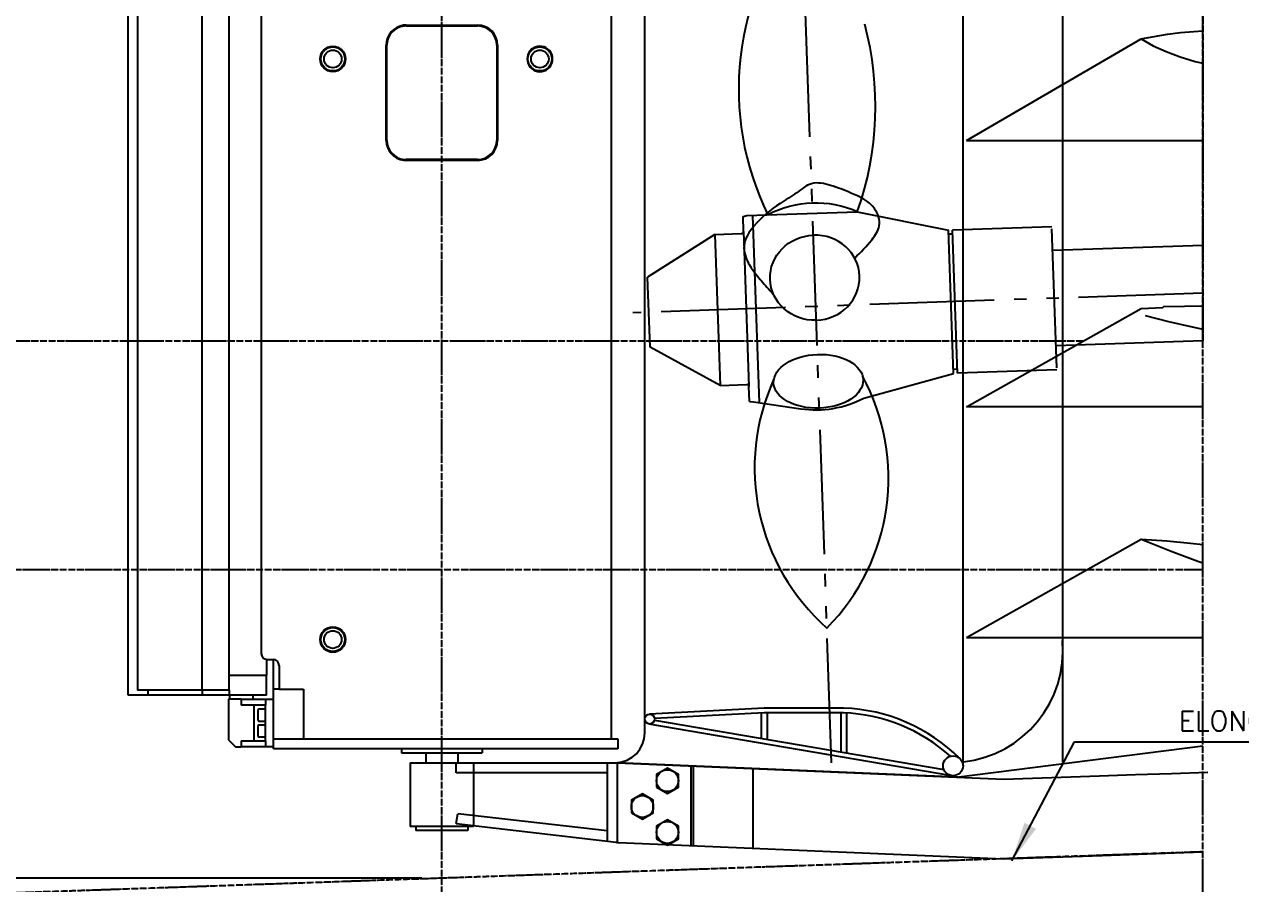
# Model space of a CAD drawing. Extents: x -79364 to 3230, y 28528 to 72157.
# Drawn here: x -74600 to -68485, y 32291 to 36613 of the extents above; entities that cross this region are included whole.
import ezdxf

# ---------------------------------------------------------------- set-up
doc = ezdxf.new("R2010")
doc.units = 0
doc.header["$LTSCALE"] = 500
doc.linetypes.add('PHANTOM', pattern=[2.1, 1.25, -0.2, 0.125, -0.2, 0.125, -0.2])
doc.layers.get('0').update_dxf_attribs({"linetype": 'CONTINUOUS'})
doc.layers.get('DEFPOINTS').update_dxf_attribs({"linetype": 'CONTINUOUS'})
doc.layers.add('AM_5', color=1, linetype='CONTINUOUS', lineweight=25)
for name, color, linetype in [('S0CO1', 1, 'CONTINUOUS'), ('S0DIM', 2, 'CONTINUOUS'), ('S0PH1', 1, 'PHANTOM'), ('XREF', 252, 'CONTINUOUS')]:
    doc.layers.add(name, color=color, linetype=linetype)
doc.styles.add('ROMANS', font='romans.shx', dxfattribs={"height": 200})
doc.dimstyles.new('ORGINAL$0', dxfattribs={"dimscale": 50, "dimtxt": 2, "dimasz": 2, "dimexe": 0.5, "dimexo": 1, "dimgap": 1, "dimtad": 1, "dimdec": 0, "dimdsep": 46, "dimtxsty": 'ROMANS', "dimcen": 0, "dimclrd": 1, "dimclre": 1, "dimclrt": 2, "dimadec": 0, "dimazin": 0, "dimtfac": 1, "dimtdec": 0, "dimtmove": 0, "dimatfit": 3, "dimfxl": 1, "dimtvp": 100, "dimtolj": 1, "dimarcsym": 0})
doc.dimstyles.get("Standard").update_dxf_attribs({"dimscale": 100, "dimtxt": 2, "dimasz": 2, "dimexe": 0.5, "dimexo": 1, "dimgap": 1, "dimtad": 1, "dimdsep": 46, "dimtxsty": 'ROMANS', "dimcen": 1.5, "dimclrd": 1, "dimclre": 1, "dimclrt": 2, "dimazin": 2, "dimtfac": 1, "dimtmove": 2, "dimatfit": 3, "dimfxl": 1, "dimtvp": 100, "dimtolj": 1, "dimarcsym": 0})

# ---------------------------------------------------------------- blocks, each defined once
blk = doc.blocks.new('DYSE')
at = {"color": 0, "linetype": 'ByBlock'}
for p, q in [((-419.6, 1049.8), (340.8, 1179.6)), ((-405.3, 1040.1), (321.8, 1164.2)), ((370, -1155), (370, 1155)), ((62.5, 1022), (62.5, 1120)), ((77.5, 1022.4), (77.5, 1122.5)), ((-137.5, 1022.4), (-137.5, 1085.8)), ((-122.5, 1022), (-122.5, 1088.4)), ((-430, -1037.5), (-430, 1037.5)), ((-130, 1010), (-418.2, 1025)), ((-129.4, 1022), (-405.1, 1036.4)), ((70, 1022), (-130, 1022)), ((70, 1010), (-130, 1010)), ((-130, -1010), (-418.2, -1025)), ((-129.4, -1022), (-405.1, -1036.4)), ((-137.5, -1022.4), (-137.5, -1085.8)), ((70, -1010), (-130, -1010)), ((70, -1022), (-130, -1022)), ((-122.5, -1022), (-122.5, -1088.4)), ((62.5, -1022), (62.5, -1120)), ((77.5, -1022.4), (77.5, -1122.5)), ((-419.6, -1049.8), (340.8, -1179.6)), ((-405.3, -1040.1), (321.8, -1164.2))]:
    blk.add_line(p, q, dxfattribs=at)
for centre, radius in [((345, 1155), 25), ((-417.5, 1037.5), 12.5), ((-417.5, -1037.5), 12.5), ((345, -1155), 25)]:
    blk.add_circle(centre, radius, dxfattribs=at)
for centre, radius, start, end in [((54.1, 1446.4), 436.7, 272.0802, 314.7939), ((54.1, 1446.4), 424.7, 272.0802, 312.0173), ((54.1, -1446.4), 424.7, 47.9827, 87.9198), ((54.1, -1446.4), 436.7, 45.2061, 87.9198)]:
    blk.add_arc(centre, radius, start, end, dxfattribs=at)
blk = doc.blocks.new('*D51')
at = {"layer": 'DEFPOINTS', "color": 0, "transparency": 16777216}
for p in [(-72889.5, 38318.3), (-75113.2, 32318.3), (-72500.8, 32318.3)]:
    blk.add_point(p, dxfattribs=at)
at = {"layer": 'S0DIM', "color": 1, "lineweight": -2, "transparency": 16777216}
for p, q in [((-72989.5, 38318.3), (-75163.2, 38318.3)), ((-75113.2, 38118.3), (-75113.2, 32518.3)), ((-72600.8, 32318.3), (-75163.2, 32318.3))]:
    blk.add_line(p, q, dxfattribs=at)
at = {"layer": 'S0DIM', "color": 1, "transparency": 16777216}
for points in [[(-75146.5, 38118.3), (-75079.9, 38118.3), (-75113.2, 38318.3)], [(-75146.5, 32518.3), (-75079.9, 32518.3), (-75113.2, 32318.3)]]:
    blk.add_solid(points, dxfattribs=at)
at = {"layer": 'S0DIM', "color": 2, "transparency": 16777216, "insert": (-75313.2, 35450.5), "char_height": 200, "attachment_point": 5, "rotation": 90, "style": 'ROMANS'}
blk.add_mtext('\\A1;1500', dxfattribs=at)

msp = doc.modelspace()

# ---------------------------------------------------------------- linework, layer by layer
at = {"color": 0, "linetype": 'PHANTOM'}
for p, q in [((-70541.426, 32899.162), (-70700.06, 37483.127)), ((-68674.839, 35261.051), (-71540.751, 35161.873))]:
    msp.add_line(p, q, dxfattribs=at)
at = {"color": 0, "linetype": 'ByBlock'}
for p, q in [((-70986.711, 35646.513), (-70966.848, 35650.816)), ((-70966.848, 35650.816), (-70412.18, 35670.011)), ((-70904.251, 34709.394), (-70936.866, 35651.853)), ((-70412.18, 35670.011), (-69953.69, 35577.01)), ((-70984.111, 35571.369), (-70986.711, 35646.513)), ((-69434.001, 35594.995), (-69933.702, 35577.702)), ((-71128.022, 35556.383), (-71466.417, 35340.55)), ((-71128.022, 35556.383), (-70993.759, 35561.029)), ((-71128.022, 35556.383), (-71101.737, 34796.838)), ((-70984.111, 35571.369), (-70957.134, 34791.836)), ((-69928.788, 34857.441), (-69953.69, 35577.01)), ((-69933.01, 35557.714), (-69952.998, 35557.022)), ((-69908.8, 34858.133), (-69933.702, 35577.702)), ((-69409.445, 34885.42), (-69433.655, 35585.001)), ((-68674.839, 35501.195), (-69429.85, 35475.067)), ((-71454.242, 34988.761), (-71466.417, 35340.55)), ((-71101.737, 34796.838), (-71454.242, 34988.761)), ((-68674.839, 35020.907), (-69413.249, 34995.354)), ((-70379.753, 34732.968), (-69928.788, 34857.441)), ((-69909.492, 34878.121), (-69929.48, 34877.429)), ((-69409.099, 34875.426), (-69908.8, 34858.133)), ((-71101.737, 34796.838), (-70967.474, 34801.484)), ((-70954.534, 34716.692), (-70957.134, 34791.836)), ((-70954.534, 34716.692), (-70934.421, 34713.773)), ((-70934.421, 34713.773), (-70695.522, 34679.1)), ((-72703.832, 32968.648), (-72703.832, 32948.648)), ((-72297.832, 32968.648), (-72297.832, 32948.648)), ((-72703.832, 32948.648), (-72297.832, 32948.648)), ((-72660.832, 32898.648), (-72660.832, 32578.648)), ((-72660.832, 32898.648), (-72340.832, 32898.648)), ((-72580.832, 32948.648), (-72580.832, 32898.648)), ((-72420.832, 32948.648), (-72420.832, 32898.648)), ((-72340.832, 32898.648), (-72340.832, 32578.648)), ((-72340.832, 32578.648), (-72660.832, 32578.648)), ((-72630.832, 32578.648), (-72630.832, 32558.648)), ((-72370.832, 32558.648), (-72630.832, 32558.648)), ((-72370.832, 32578.648), (-72370.832, 32558.648))]:
    msp.add_line(p, q, dxfattribs=at)
for centre, radius, start, end in [((-69565.726, 36288.213), 1442.829, 141.1889725, 206.0561646), ((-71914.551, 36202.047), 1593.795, 340.4993353, 14.9375744), ((-70620.832, 35193.708), 520, 66.3434575, 117.6205425), ((-70994.105, 35571.023), 10, 271.982, 1.982), ((-70967.128, 34791.49), 10, 1.982, 91.982), ((-69854.995, 34382.091), 1073.626, 155.3826448, 228.6089115), ((-71328.73, 34331.09), 1073.626, 315.3550885, 28.5813552), ((-70620.832, 35193.708), 520, 261.7418009, 297.6205425)]:
    msp.add_arc(centre, radius, start, end, dxfattribs=at)
at = {"color": 0, "linetype": 'ByBlock', "extrusion": (0, 0, -1)}
msp.add_ellipse((-70625.842, 35338.489), major_axis=(-224.865, -7.782), ratio=0.95105652, start_param=4.71238898, end_param=7.85398163, dxfattribs=at)
at = {"color": 0, "linetype": 'ByBlock'}
msp.add_ellipse((-70625.842, 35338.489), major_axis=(224.865, 7.782), ratio=0.95105652, start_param=4.71238898, end_param=7.85398163, dxfattribs=at)
msp.add_ellipse((-70607.819, 34817.673), major_axis=(224.865, 7.782), ratio=0.60115599, dxfattribs=at)
msp.add_open_spline([(-70425.466, 35436.469), (-70395.533, 35466.326), (-70347.515, 35514.221), (-70287.267, 35600.63), (-70325.485, 35712.751), (-70435.808, 35761.541), (-70539.011, 35803.661), (-70643.486, 35826.397), (-70719.327, 35760.377), (-70822.853, 35702.476), (-70920.041, 35620.635), (-70997.34, 35507.65), (-70965.071, 35414.457), (-70918.613, 35349.614), (-70874.407, 35298.836), (-70844.268, 35266.317), (-70832.866, 35254.015)], degree=3, knots=[0, 0, 0, 0, 128.52004131, 206.17157295, 297.24540909, 438.05410194, 547.04637705, 643.51604251, 730.96902601, 830.20056676, 1002.56912443, 1115.43685753, 1206.30314481, 1274.28765144, 1357.03360352, 1407.38103031, 1407.38103031, 1407.38103031, 1407.38103031], dxfattribs=at)
at = {"layer": 'S0PH1', "color": 0, "ltscale": 0.02}
for p, q in [((-72500.832, 32243.714), (-72500.832, 42696.161)), ((-68674.839, 33868.648), (-76577.21, 33868.648)), ((-68674.839, 32450.708), (-76577.21, 32177.266))]:
    msp.add_line(p, q, dxfattribs=at)
for points in [[(-76577.21, 42696.161), (-68674.839, 42696.161), (-68674.839, 35020.907)], [(-68674.839, 31394.141), (-68674.839, 42696.161)], [(-76577.21, 35020.907), (-69272.852, 35020.907)]]:
    msp.add_lwpolyline(points, dxfattribs=at)
at = {"layer": 'XREF', "color": 0}
for p, q in [((-71647.949, 33018.648), (-71647.949, 37308.648)), ((-69380.832, 37288.648), (-69380.832, 32901.441)), ((-74076.832, 33238.648), (-74076.832, 37202.648)), ((-74030.973, 37177.648), (-74030.973, 33263.648)), ((-73707.982, 37177.648), (-73707.982, 33263.648)), ((-73570.541, 33263.648), (-73570.541, 37102.648)), ((-73408.832, 36778.648), (-73408.832, 33448.648)), ((-72760.832, 36568.648), (-72760.832, 36561.714)), ((-72680.832, 36608.648), (-72320.832, 36608.648)), ((-72680.832, 36604.648), (-72320.832, 36604.648)), ((-72240.832, 36568.648), (-72240.832, 36561.714)), ((-72780.832, 36028.648), (-72780.832, 36508.648)), ((-72776.832, 36028.648), (-72776.832, 36508.648)), ((-72224.832, 36508.648), (-72224.832, 36028.648)), ((-72220.832, 36508.648), (-72220.832, 36028.648)), ((-69863.017, 36028.648), (-68985.15, 36539.453)), ((-69863.017, 36028.648), (-68674.839, 36028.648)), ((-72320.832, 35932.648), (-72680.832, 35932.648)), ((-72320.832, 35928.648), (-72680.832, 35928.648)), ((-69863.017, 34688.648), (-68985.15, 35182.882)), ((-68674.839, 34688.648), (-69863.017, 34688.648)), ((-69863.017, 33528.648), (-68985.15, 34023.157)), ((-69863.017, 33528.648), (-68674.839, 33528.648)), ((-69380.832, 33528.648), (-69380.832, 33426.347)), ((-73381.832, 33418.798), (-73381.832, 33338.648)), ((-73378.832, 33418.648), (-73348.832, 33418.648)), ((-73346.832, 33268.648), (-73346.832, 33418.581)), ((-73318.832, 33388.648), (-73318.832, 33268.648)), ((-73570.541, 33338.648), (-73570.54, 33338.648)), ((-73570.54, 33338.648), (-73381.832, 33338.648)), ((-73381.832, 33238.448), (-73381.832, 33338.648)), ((-73346.832, 33018.649), (-73346.832, 33268.648)), ((-73318.832, 33268.648), (-73346.832, 33268.648)), ((-73318.832, 33268.648), (-73196.832, 33268.648)), ((-73196.832, 33268.648), (-73196.832, 33018.648)), ((-73976.832, 33238.648), (-74076.832, 33238.648)), ((-73707.982, 33263.648), (-74030.973, 33263.648)), ((-73976.832, 33238.648), (-73976.832, 33263.649)), ((-73705.876, 33238.648), (-73976.832, 33238.648)), ((-73570.541, 33263.648), (-73707.982, 33263.648)), ((-73705.876, 33263.648), (-73705.876, 33238.648)), ((-73570.541, 33238.648), (-73705.876, 33238.648)), ((-73573.832, 33218.648), (-73573.832, 33013.647)), ((-73508.832, 33218.648), (-73573.832, 33218.648)), ((-73570.541, 33263.648), (-73570.541, 33238.648)), ((-73381.832, 33238.648), (-73570.541, 33238.648)), ((-73568.832, 33238.647), (-73568.832, 33223.647)), ((-73508.832, 33218.648), (-73508.832, 33188.648)), ((-73508.832, 33218.648), (-73492.225, 33218.648)), ((-73492.225, 33218.648), (-73386.832, 33218.648)), ((-73448.832, 33223.647), (-73448.832, 33238.647)), ((-73386.832, 33218.648), (-73386.832, 33188.648)), ((-73386.832, 33218.648), (-73346.832, 33218.648)), ((-73492.225, 33188.648), (-73508.832, 33188.648)), ((-73386.832, 33188.648), (-73492.225, 33188.648)), ((-73443.832, 33008.648), (-73443.832, 33188.648)), ((-73424.832, 33112.648), (-73424.832, 33164.648)), ((-73386.833, 33168.648), (-73420.833, 33168.648)), ((-73386.832, 33008.648), (-73386.832, 33188.648)), ((-73424.832, 33032.648), (-73424.832, 33084.648)), ((-73420.833, 33108.648), (-73386.833, 33108.648)), ((-73386.833, 33088.648), (-73420.833, 33088.648)), ((-71480.832, 33048.843), (-71480.832, 33118.708)), ((-73420.833, 33028.648), (-73386.833, 33028.648)), ((-73573.832, 33013.648), (-73538.832, 32978.648)), ((-73538.832, 32978.648), (-73508.832, 32978.648)), ((-73508.832, 33008.648), (-73508.832, 32978.648)), ((-73508.832, 33008.648), (-73492.225, 33008.648)), ((-73492.225, 32978.648), (-73508.832, 32978.648)), ((-73492.225, 33008.648), (-73386.832, 33008.648)), ((-73386.832, 32978.648), (-73492.225, 32978.648)), ((-73386.832, 33008.648), (-73386.832, 32978.648)), ((-73346.832, 32978.648), (-73386.832, 32978.648)), ((-73346.832, 33018.648), (-73226.265, 33018.648)), ((-73346.832, 32968.648), (-73346.832, 33018.648)), ((-71616.832, 32968.648), (-73346.832, 32968.648)), ((-73226.265, 33018.648), (-71791.024, 33018.648)), ((-72703.832, 32968.648), (-72703.832, 32948.648)), ((-72297.832, 32968.648), (-72297.832, 32948.648)), ((-71791.024, 33018.648), (-71616.832, 33018.648)), ((-71616.832, 33018.648), (-71616.832, 32968.648)), ((-69914.316, 32826.753), (-68674.839, 32984.862)), ((-72703.832, 32948.648), (-72297.832, 32948.648)), ((-72660.832, 32898.648), (-72660.832, 32578.648)), ((-72660.832, 32898.648), (-71618.832, 32898.648)), ((-72580.832, 32948.648), (-72580.832, 32898.648)), ((-72429.25, 32848.648), (-72429.25, 32898.648)), ((-72420.832, 32948.648), (-72420.832, 32898.648)), ((-71668.832, 32898.648), (-71668.832, 32506.53)), ((-69905.901, 32826.04), (-71618.832, 32898.648)), ((-71618.832, 32898.648), (-71618.832, 32498.289)), ((-71668.832, 32848.648), (-72429.25, 32848.648)), ((-72340.832, 32848.648), (-72340.832, 32629.323)), ((-71248.832, 32884.413), (-71248.832, 32482.605)), ((-71236.832, 32883.952), (-71236.832, 32482.096)), ((-70936.832, 32872.41), (-70936.832, 32469.38)), ((-72429.25, 32593.222), (-72421.118, 32642.556)), ((-71668.832, 32557.205), (-72421.118, 32642.556)), ((-72340.832, 32578.648), (-72660.832, 32578.648)), ((-72630.832, 32578.648), (-72630.832, 32558.648)), ((-72370.832, 32558.648), (-72630.832, 32558.648)), ((-72370.832, 32578.648), (-72370.832, 32558.648))]:
    msp.add_line(p, q, dxfattribs=at)
for points in [[(-68986.171, 36539.251), (-68919.341, 36552.425), (-68852.86, 36562.944), (-68786.766, 36571.066), (-68721.096, 36577.046), (-68674.839, 36579.952)], [(-68985.15, 36539.453), (-68925.528, 36505.335), (-68860.293, 36475.568), (-68789.506, 36449.548), (-68713.226, 36426.671), (-68674.839, 36417.116)], [(-68985.15, 35182.882), (-68876.488, 35189.053), (-68870.892, 35193.341), (-68768.166, 35195.933), (-68674.839, 35196.938)], [(-68985.15, 34023.96), (-68834.986, 33963.386), (-68700.629, 33912.689), (-68674.839, 33903.673)], [(-68985.15, 34023.96), (-68856.488, 34014.484), (-68737.831, 34003.866), (-68674.839, 33997.237)]]:
    msp.add_lwpolyline(points, dxfattribs=at)
for points in [[(-73568.832, 33223.647), (-73568.833, 33223.529, -0.00614718), (-73568.837, 33223.41, -0.00596939), (-73568.845, 33223.289, -0.00592632), (-73568.855, 33223.168, -0.00605761), (-73568.868, 33223.046, -0.00612124), (-73568.885, 33222.923, -0.00616821), (-73568.904, 33222.8, -0.00620173), (-73568.927, 33222.676, -0.00626686), (-73568.953, 33222.552, -0.00630559), (-73568.983, 33222.427, -0.00636163), (-73569.016, 33222.303, -0.00639607), (-73569.053, 33222.179, -0.0064496), (-73569.093, 33222.054, -0.00648189), (-73569.136, 33221.931, -0.00653069), (-73569.183, 33221.807, -0.00655999), (-73569.234, 33221.685, -0.00660415), (-73569.288, 33221.563, -0.00663037), (-73569.345, 33221.441, -0.00666943), (-73569.406, 33221.321, -0.00669232), (-73569.471, 33221.203, -0.00672597), (-73569.539, 33221.085, -0.00674537), (-73569.61, 33220.969, -0.00677333), (-73569.685, 33220.855, -0.00678905), (-73569.763, 33220.742, -0.00681102), (-73569.844, 33220.632, -0.00682299), (-73569.929, 33220.523, -0.00683902), (-73570.016, 33220.417, -0.00684683), (-73570.107, 33220.313, -0.00685581), (-73570.2, 33220.211, -0.00686066), (-73570.297, 33220.112, -0.00686631), (-73570.396, 33220.016, -0.00686846), (-73570.497, 33219.923, -0.00686765), (-73570.601, 33219.832, -0.00686434), (-73570.707, 33219.745, -0.00685404), (-73570.816, 33219.66, -0.00684573), (-73570.927, 33219.579, -0.00682994), (-73571.039, 33219.501, -0.00681784), (-73571.154, 33219.426, -0.0067954), (-73571.27, 33219.355, -0.00677976), (-73571.387, 33219.287, -0.00675238), (-73571.506, 33219.222, -0.00673168), (-73571.626, 33219.161, -0.006695), (-73571.747, 33219.104, -0.00667568), (-73571.869, 33219.05, -0.00664613), (-73571.992, 33218.999, -0.00660601), (-73572.115, 33218.952, -0.00652776), (-73572.239, 33218.909, -0.00654562), (-73572.363, 33218.869, -0.00661008), (-73572.488, 33218.832, -0.00641572), (-73572.612, 33218.799, -0.00599049), (-73572.736, 33218.77, -0.00649597), (-73572.861, 33218.744, -0.00756085), (-73572.988, 33218.721, -0.00585063), (-73573.108, 33218.701, -0.00230892), (-73573.216, 33218.685, -0.0078957), (-73573.353, 33218.671, -0.01336045), (-73573.561, 33218.659, -0.00669702), (-73573.833, 33218.648, -0.0036319)], [(-73443.833, 33218.648), (-73443.951, 33218.65, -0.00615175), (-73444.071, 33218.654, -0.00597391), (-73444.191, 33218.661, -0.00593087), (-73444.312, 33218.671, -0.00606232), (-73444.435, 33218.685, -0.00612605), (-73444.557, 33218.701, -0.00617309), (-73444.681, 33218.721, -0.00620666), (-73444.804, 33218.744, -0.00627186), (-73444.928, 33218.77, -0.00631062), (-73445.053, 33218.799, -0.0063667), (-73445.177, 33218.832, -0.00640114), (-73445.302, 33218.869, -0.00645466), (-73445.426, 33218.909, -0.00648693), (-73445.549, 33218.952, -0.0065357), (-73445.673, 33218.999, -0.00656493), (-73445.796, 33219.05, -0.00660903), (-73445.918, 33219.104, -0.00663516), (-73446.039, 33219.161, -0.00667412), (-73446.159, 33219.222, -0.00669688), (-73446.277, 33219.287, -0.0067304), (-73446.395, 33219.355, -0.00674964), (-73446.511, 33219.426, -0.00677742), (-73446.625, 33219.501, -0.00679296), (-73446.738, 33219.579, -0.00681478), (-73446.848, 33219.66, -0.00682648), (-73446.957, 33219.745, -0.00684212), (-73447.063, 33219.832, -0.00684991), (-73447.167, 33219.923, -0.00685926), (-73447.269, 33220.016, -0.006863), (-73447.368, 33220.112, -0.00686604), (-73447.464, 33220.211, -0.00686596), (-73447.557, 33220.313, -0.00686277), (-73447.648, 33220.417, -0.00685886), (-73447.735, 33220.523, -0.00684933), (-73447.82, 33220.632, -0.00684141), (-73447.901, 33220.742, -0.00682567), (-73447.979, 33220.855, -0.00681374), (-73448.054, 33220.969, -0.00679157), (-73448.125, 33221.085, -0.00677618), (-73448.193, 33221.203, -0.00674905), (-73448.258, 33221.321, -0.00672861), (-73448.319, 33221.441, -0.00669219), (-73448.376, 33221.563, -0.00667314), (-73448.431, 33221.685, -0.00664387), (-73448.481, 33221.807, -0.00660403), (-73448.528, 33221.931, -0.00652607), (-73448.571, 33222.054, -0.00654421), (-73448.611, 33222.179, -0.00660893), (-73448.648, 33222.303, -0.00641488), (-73448.681, 33222.427, -0.00598994), (-73448.71, 33222.551, -0.00649565), (-73448.737, 33222.676, -0.00756082), (-73448.76, 33222.803, -0.00585089), (-73448.779, 33222.923, -0.00230908), (-73448.795, 33223.031, -0.00789645), (-73448.809, 33223.168, -0.01336275), (-73448.821, 33223.376, -0.00669861), (-73448.832, 33223.647, -0.00363287)], [(-73424.832, 33112.648), (-73424.831, 33112.554, 0.00614519), (-73424.828, 33112.458, 0.0059677), (-73424.822, 33112.362, 0.00592489), (-73424.814, 33112.265, 0.0060564), (-73424.803, 33112.167, 0.00612029), (-73424.79, 33112.069, 0.00616752), (-73424.774, 33111.97, 0.00620132), (-73424.756, 33111.871, 0.00626672), (-73424.735, 33111.771, 0.00630575), (-73424.711, 33111.672, 0.00636207), (-73424.685, 33111.572, 0.00639682), (-73424.656, 33111.473, 0.00645064), (-73424.624, 33111.374, 0.00648325), (-73424.589, 33111.274, 0.00653235), (-73424.551, 33111.176, 0.00656195), (-73424.511, 33111.077, 0.00660642), (-73424.468, 33110.98, 0.00663294), (-73424.422, 33110.883, 0.00667229), (-73424.373, 33110.787, 0.00669549), (-73424.321, 33110.692, 0.00672943), (-73424.267, 33110.598, 0.0067491), (-73424.21, 33110.505, 0.00677731), (-73424.15, 33110.414, 0.00679331), (-73424.087, 33110.323, 0.00681561), (-73424.022, 33110.235, 0.00682772), (-73423.955, 33110.148, 0.00684363), (-73423.885, 33110.063, 0.00685208), (-73423.812, 33109.98, 0.00686258), (-73423.738, 33109.899, 0.00686586), (-73423.661, 33109.819, 0.00686633), (-73423.581, 33109.742, 0.00686371), (-73423.5, 33109.668, 0.00685733), (-73423.417, 33109.595, 0.00685225), (-73423.332, 33109.525, 0.00684351), (-73423.245, 33109.458, 0.00683586), (-73423.157, 33109.393, 0.00681991), (-73423.067, 33109.33, 0.00680792), (-73422.975, 33109.27, 0.00678585), (-73422.882, 33109.213, 0.00677054), (-73422.788, 33109.159, 0.00674347), (-73422.693, 33109.107, 0.00672312), (-73422.597, 33109.058, 0.00668682), (-73422.5, 33109.012, 0.0066679), (-73422.403, 33108.969, 0.00663876), (-73422.305, 33108.929, 0.00659909), (-73422.206, 33108.891, 0.00652132), (-73422.107, 33108.856, 0.00653961), (-73422.008, 33108.824, 0.00660445), (-73421.908, 33108.795, 0.00641071), (-73421.809, 33108.768, 0.00598622), (-73421.71, 33108.745, 0.0064918), (-73421.61, 33108.724, 0.0075566), (-73421.508, 33108.705, 0.00584785), (-73421.412, 33108.69, 0.00230793), (-73421.326, 33108.677, 0.00789267), (-73421.216, 33108.666, 0.01335724), (-73421.05, 33108.656, 0.00669628), (-73420.833, 33108.647, 0.00363172)], [(-73424.832, 33032.648), (-73424.831, 33032.553, 0.00614651), (-73424.828, 33032.458, 0.00596891), (-73424.822, 33032.361, 0.00592603), (-73424.814, 33032.264, 0.00605749), (-73424.803, 33032.167, 0.00612131), (-73424.79, 33032.068, 0.00616846), (-73424.774, 33031.97, 0.00620218), (-73424.756, 33031.871, 0.00626751), (-73424.735, 33031.771, 0.00630645), (-73424.711, 33031.672, 0.00636269), (-73424.685, 33031.572, 0.00639734), (-73424.656, 33031.473, 0.00645106), (-73424.624, 33031.373, 0.00648357), (-73424.589, 33031.274, 0.00653257), (-73424.551, 33031.176, 0.00656206), (-73424.511, 33031.077, 0.00660643), (-73424.468, 33030.98, 0.00663284), (-73424.422, 33030.883, 0.00667208), (-73424.373, 33030.787, 0.00669516), (-73424.321, 33030.692, 0.00672899), (-73424.267, 33030.598, 0.00674855), (-73424.21, 33030.505, 0.00677666), (-73424.15, 33030.414, 0.00679254), (-73424.087, 33030.323, 0.00681469), (-73424.022, 33030.235, 0.00682674), (-73423.955, 33030.148, 0.00684271), (-73423.885, 33030.063, 0.00685086), (-73423.812, 33029.98, 0.00686057), (-73423.738, 33029.899, 0.00686462), (-73423.661, 33029.819, 0.00686787), (-73423.581, 33029.742, 0.0068681), (-73423.5, 33029.668, 0.00686534), (-73423.417, 33029.595, 0.00686179), (-73423.332, 33029.525, 0.00685252), (-73423.245, 33029.458, 0.00684488), (-73423.157, 33029.393, 0.00682942), (-73423.067, 33029.33, 0.00681776), (-73422.975, 33029.27, 0.00679582), (-73422.882, 33029.213, 0.00678067), (-73422.788, 33029.159, 0.00675374), (-73422.693, 33029.107, 0.0067335), (-73422.597, 33029.059, 0.00669724), (-73422.5, 33029.013, 0.00667836), (-73422.403, 33028.969, 0.00664923), (-73422.305, 33028.929, 0.00660951), (-73422.206, 33028.891, 0.0065316), (-73422.107, 33028.857, 0.00654987), (-73422.008, 33028.825, 0.00661474), (-73421.908, 33028.796, 0.0064206), (-73421.809, 33028.769, 0.00599534), (-73421.71, 33028.746, 0.00650154), (-73421.61, 33028.725, 0.00756772), (-73421.508, 33028.706, 0.00585625), (-73421.412, 33028.691, 0.00231119), (-73421.326, 33028.678, 0.00790367), (-73421.216, 33028.667, 0.01337485), (-73421.05, 33028.657, 0.00670459), (-73420.833, 33028.649, 0.00363609)]]:
    msp.add_lwpolyline(points, format="xyb", dxfattribs=at)
at = {"layer": 'XREF', "color": 0, "flags": 128}
msp.add_lwpolyline([(-71618.832, 32898.648), (-69676.126, 32816.3), (-69194.703, 32832.959), (-69013.559, 32839.227), (-68832.219, 32845.501), (-68650.701, 32851.782)], dxfattribs=at)
at = {"layer": 'XREF', "color": 0}
for points in [[(-71421.832, 32776.894), (-71366.832, 32745.139), (-71311.832, 32776.894), (-71311.832, 32840.402), (-71366.832, 32872.156), (-71421.832, 32840.402)], [(-71547.832, 32646.894), (-71492.832, 32615.139), (-71437.832, 32646.894), (-71437.832, 32710.402), (-71492.832, 32742.156), (-71547.832, 32710.402)], [(-71421.832, 32516.894), (-71366.832, 32485.139), (-71311.832, 32516.894), (-71311.832, 32580.402), (-71366.832, 32612.156), (-71421.832, 32580.402)]]:
    msp.add_lwpolyline(points, close=True, dxfattribs=at)
at = {"layer": 'XREF', "color": 0, "flags": 128}
msp.add_lwpolyline([(-72429.25, 32593.222), (-71624.365, 32498.937, 0.01856396), (-71613.266, 32498.053), (-69677.682, 32416.007), (-69180.87, 32433.198), (-68999.726, 32439.466), (-68818.386, 32445.741), (-68674.839, 32450.708)], format="xyb", dxfattribs=at)
at = {"layer": 'XREF', "color": 0}
msp.add_polyline3d([(-68965.304, 35149.183, 0), (-68848.083, 35118.288, 0), (-68728.103, 35090.56, 0), (-68674.839, 35079.678, 0)], dxfattribs=at)
for centre, radius in [((-73048.832, 36438.648), 64), ((-73048.832, 36438.648), 60.3), ((-73048.832, 36438.648), 44.3), ((-72007.949, 36438.648), 60.3), ((-72007.949, 36438.648), 44.3), ((-73048.832, 33518.648), 64), ((-73048.832, 33518.648), 60.3), ((-73048.832, 33518.648), 44.3), ((-71366.832, 32808.648), 55), ((-71492.832, 32678.648), 55), ((-71366.832, 32548.648), 55)]:
    msp.add_circle(centre, radius, dxfattribs=at)
for centre, radius, start, end in [((-72680.832, 36508.648), 100, 96.905155, 180), ((-72680.832, 36508.648), 96, 95.733535, 180), ((-72680.832, 36508.648), 100, 90, 96.905155), ((-72680.832, 36508.648), 96, 90, 95.733535), ((-72320.832, 36508.648), 100, 0, 90), ((-72320.832, 36508.648), 96, 0, 90), ((-72007.949, 36438.648), 64, 21.504209, 180), ((-72007.949, 36438.648), 64, 338.49579, 21.50421), ((-72007.949, 36438.648), 64, 180, 338.49579), ((-72680.832, 36028.648), 100, 180, 263.09485), ((-72680.832, 36028.648), 96, 180, 264.26646), ((-72320.832, 36028.648), 100, 270, 0), ((-72320.832, 36028.648), 96, 270, 0), ((-72680.832, 36028.648), 100, 263.09485, 270), ((-72680.832, 36028.648), 96, 264.26646, 270), ((-69942.142, 33463.268), 563.597, 276.2452085, 5.1631309), ((-73378.832, 33448.648), 30, 180, 270), ((-73348.832, 33388.648), 30, 0, 90), ((-73420.832, 33164.648), 4, 90, 180), ((-73420.832, 33084.648), 4, 90, 180), ((-71630.832, 33048.843), 150, 271.9817704, 0)]:
    msp.add_arc(centre, radius, start, end, dxfattribs=at)

# ---------------------------------------------------------------- block references
at = {"layer": 'XREF', "color": 0, "xscale": 2, "yscale": 2, "zscale": 2}
msp.add_blockref('DYSE', (-70620.832, 35193.708), dxfattribs=at)

# ---------------------------------------------------------------- texts
at = {"layer": 'AM_5', "color": 0, "insert": (-66490.004, 33059.237), "char_height": 100, "attachment_point": 9, "style": 'ROMANS'}
msp.add_mtext('ELONGATED LOWER EDGE OF KEEL', dxfattribs=at)

# ---------------------------------------------------------------- dimensions: what is measured, and where the dimension line sits
at = {"layer": 'S0DIM', "color": 0}
dim = msp.add_linear_dim(base=(-75113.205, 32318.319), p1=(-72889.456, 38318.319), p2=(-72500.832, 32318.319), angle=90, dimstyle='ORGINAL$0', override={"dimscale": 100, "dimlfac": 0.25}, dxfattribs=at)
dim.commit()
dim.dimension.update_dxf_attribs({"geometry": '*D51', "text_midpoint": (-75113.205, 35450.475), "dimtype": 160})

# ---------------------------------------------------------------- leaders
at = {"layer": 'S0CO1', "color": 0}
msp.add_leader([(-69636.163, 32404.86), (-69320.189, 33004.244), (-66455.905, 33004.244)], dimstyle='STANDARD', override={"dimgap": 1, "dimtad": 0}, dxfattribs=at)

doc.saveas('drawing.dxf')
